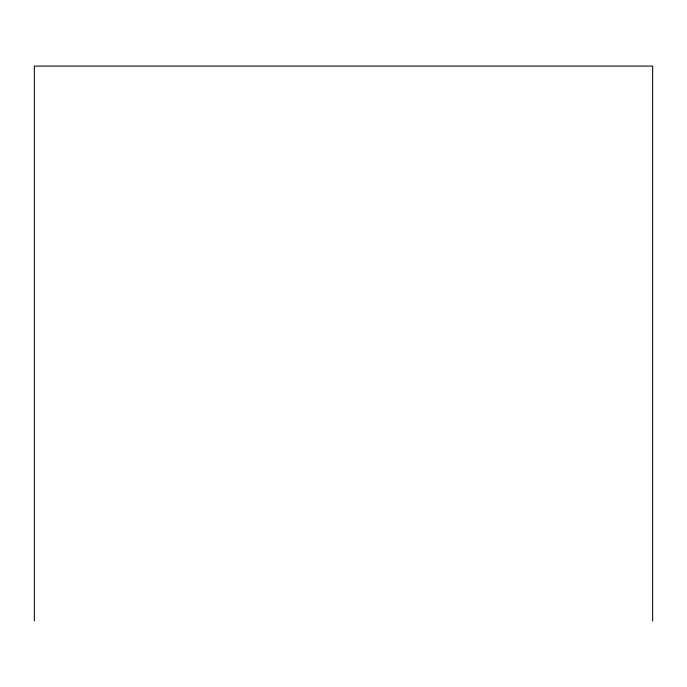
<?xml version="1.0" encoding="UTF-8"?>
<svg xmlns="http://www.w3.org/2000/svg" width="687" height="687" viewBox="0 0 687 687"><rect width="100%" height="100%" fill="white"/><g stroke="black" fill="none" stroke-linecap="round" stroke-linejoin="round"><path stroke-width="1.03" d="M652.65 620.902L652.65 66.098L34.35 66.098L34.35 620.902"/></g></svg>
